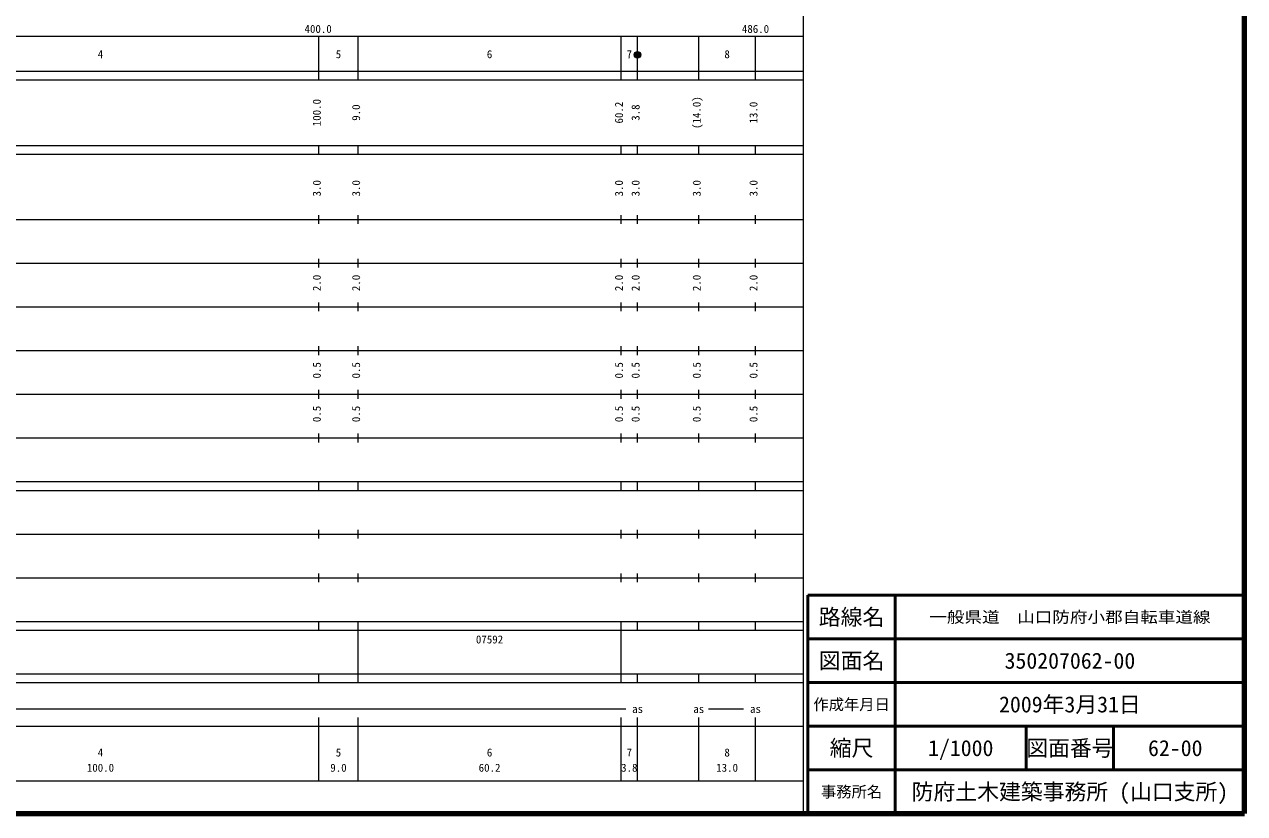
# Model space of a CAD drawing. Units: millimetres on the paper, enlarged 1000 times. Extents: x 40000 to 680000, y 20000 to 380000.
# Drawn here: x 400582 to 680000, y 20000 to 200695 of the extents above; entities that cross this region are included whole.
import ezdxf
from ezdxf.enums import TextEntityAlignment as Align

# ---------------------------------------------------------------- set-up
doc = ezdxf.new("R2010")
doc.units = ezdxf.units.MM
doc.header["$LTSCALE"] = 1000
doc.header["$PDMODE"] = 32
doc.header["$PDSIZE"] = 500
for name, color, linetype, lineweight in [('M-TTL', 2, 'Continuous', 140), ('M-TTL-BAND', 7, 'Continuous', 13), ('M-TTL-FRAM', 2, 'Continuous', 50), ('M-TTL-LINE', 7, 'Continuous', 50)]:
    doc.layers.add(name, color=color, linetype=linetype, lineweight=lineweight)
doc.layers.add('M-TTL-TXT', color=7, linetype='Continuous')
doc.styles.add('ＭＳ ゴシック', font='')
doc.styles.get('ＭＳ ゴシック').set_extended_font_data('MS Gothic')

msp = doc.modelspace()

# ---------------------------------------------------------------- linework, layer by layer
at = {"layer": 'M-TTL'}
for p, q in [((680000, 20000), (680000, 380000)), ((40000, 20000), (680000, 20000))]:
    msp.add_line(p, q, dxfattribs=at)
at = {"layer": 'M-TTL-BAND'}
for p, q in [((579000, 20000), (579000, 370000)), ((68000, 198000), (579000, 198000)), ((468000, 188000), (468000, 198000)), ((477000, 188000), (477000, 198000)), ((537200, 188000), (537200, 198000)), ((541000, 188000), (541000, 198000)), ((555000, 188000), (555000, 198000)), ((568000, 188000), (568000, 198000)), ((40000, 190000), (579000, 190000)), ((40000, 188000), (579000, 188000)), ((40000, 173000), (579000, 173000)), ((40000, 171000), (579000, 171000)), ((468000, 171000), (468000, 173000)), ((477000, 171000), (477000, 173000)), ((537200, 171000), (537200, 173000)), ((541000, 171000), (541000, 173000)), ((555000, 171000), (555000, 173000)), ((568000, 171000), (568000, 173000)), ((468000, 155000), (468000, 157000)), ((477000, 155000), (477000, 157000)), ((537200, 155000), (537200, 157000)), ((541000, 155000), (541000, 157000)), ((555000, 155000), (555000, 157000)), ((568000, 155000), (568000, 157000)), ((40000, 156000), (579000, 156000)), ((46000, 146000), (579000, 146000)), ((468000, 145000), (468000, 147000)), ((477000, 145000), (477000, 147000)), ((537200, 145000), (537200, 147000)), ((541000, 145000), (541000, 147000)), ((555000, 145000), (555000, 147000)), ((568000, 145000), (568000, 147000)), ((468000, 135000), (468000, 137000)), ((477000, 135000), (477000, 137000)), ((537200, 135000), (537200, 137000)), ((541000, 135000), (541000, 137000)), ((555000, 135000), (555000, 137000)), ((568000, 135000), (568000, 137000)), ((52000, 136000), (579000, 136000)), ((46000, 126000), (579000, 126000)), ((468000, 125000), (468000, 127000)), ((477000, 125000), (477000, 127000)), ((537200, 125000), (537200, 127000)), ((541000, 125000), (541000, 127000)), ((555000, 125000), (555000, 127000)), ((568000, 125000), (568000, 127000)), ((52000, 116000), (579000, 116000)), ((468000, 115000), (468000, 117000)), ((477000, 115000), (477000, 117000)), ((537200, 115000), (537200, 117000)), ((541000, 115000), (541000, 117000)), ((555000, 115000), (555000, 117000)), ((568000, 115000), (568000, 117000)), ((468000, 105000), (468000, 107000)), ((477000, 105000), (477000, 107000)), ((537200, 105000), (537200, 107000)), ((541000, 105000), (541000, 107000)), ((555000, 105000), (555000, 107000)), ((568000, 105000), (568000, 107000)), ((46000, 106000), (579000, 106000)), ((40000, 96000), (579000, 96000)), ((468000, 94000), (468000, 96000)), ((477000, 94000), (477000, 96000)), ((537200, 94000), (537200, 96000)), ((541000, 94000), (541000, 96000)), ((555000, 94000), (555000, 96000)), ((568000, 94000), (568000, 96000)), ((40000, 94000), (579000, 94000)), ((49000, 84000), (579000, 84000)), ((468000, 83000), (468000, 85000)), ((477000, 83000), (477000, 85000)), ((537200, 83000), (537200, 85000)), ((541000, 83000), (541000, 85000)), ((555000, 83000), (555000, 85000)), ((568000, 83000), (568000, 85000)), ((40000, 74000), (579000, 74000)), ((468000, 73000), (468000, 75000)), ((477000, 73000), (477000, 75000)), ((537200, 73000), (537200, 75000)), ((541000, 73000), (541000, 75000)), ((555000, 73000), (555000, 75000)), ((568000, 73000), (568000, 75000)), ((40000, 64000), (579000, 64000)), ((40000, 62000), (579000, 62000)), ((468000, 62000), (468000, 64000)), ((477000, 62000), (477000, 64000)), ((477000, 52000), (477000, 62000)), ((537200, 62000), (537200, 64000)), ((537200, 52000), (537200, 62000)), ((541000, 62000), (541000, 64000)), ((555000, 62000), (555000, 64000)), ((568000, 62000), (568000, 64000)), ((40000, 52000), (579000, 52000)), ((468000, 50000), (468000, 52000)), ((477000, 50000), (477000, 52000)), ((537200, 50000), (537200, 52000)), ((541000, 50000), (541000, 52000)), ((555000, 50000), (555000, 52000)), ((568000, 50000), (568000, 52000)), ((40000, 50000), (579000, 50000)), ((71000, 44000), (538293, 44000)), ((468000, 27500), (468000, 42000)), ((477000, 27500), (477000, 42000)), ((537200, 27500), (537200, 42000)), ((541000, 27500), (541000, 42000)), ((555000, 27500), (555000, 42000)), ((557228, 44000), (565285, 44000)), ((568000, 27500), (568000, 42000)), ((40000, 40000), (579000, 40000)), ((68000, 27500), (579000, 27500))]:
    msp.add_line(p, q, dxfattribs=at)
for radius in [750, 600, 450, 300, 150, 20]:
    msp.add_circle((541000, 193723), radius, dxfattribs=at)
msp.add_point((541000, 193723), dxfattribs=at)
at = {"layer": 'M-TTL-FRAM'}
for p, q in [((680000, 70000), (580000, 70000)), ((580000, 70000), (580000, 20000))]:
    msp.add_line(p, q, dxfattribs=at)
at = {"layer": 'M-TTL-LINE'}
for p, q in [((600000, 70000), (600000, 20000)), ((680000, 60000), (580000, 60000)), ((680000, 50000), (580000, 50000)), ((680000, 40000), (580000, 40000)), ((630000, 40000), (630000, 30000)), ((650000, 40000), (650000, 30000)), ((680000, 30000), (580000, 30000))]:
    msp.add_line(p, q, dxfattribs=at)

# ---------------------------------------------------------------- texts
at = {"layer": 'M-TTL-BAND', "style": 'ＭＳ ゴシック'}
for s, p in [('400.0', (467844, 198195)), ('486.0', (568000, 198195)), ('4', (418000, 192405)), ('5', (472500, 192405)), ('6', (507100, 192405)), ('7', (539100, 192405)), ('8', (561500, 192405)), ('as', (541000, 42500)), ('as', (555000, 42500)), ('as', (568000, 42500)), ('4', (418000, 32523)), ('5', (472500, 32523)), ('6', (507100, 32523)), ('7', (539100, 32523)), ('8', (561500, 32523)), ('100.0', (418000, 29033)), ('9.0', (472500, 29033)), ('60.2', (507100, 29033)), ('3.8', (539100, 29033)), ('13.0', (561500, 29033))]:
    msp.add_text(s, height=1833, dxfattribs=at).set_placement(p, align=Align.BOTTOM_CENTER)
for s, p in [('100.0', (469000, 180500)), ('9.0', (478000, 180500)), ('60.2', (538200, 180500)), ('3.8', (542000, 180500)), ('(14.0)', (556000, 180500)), ('13.0', (569000, 180500)), ('3.0', (469000, 163174)), ('3.0', (478000, 163174)), ('3.0', (538200, 163174)), ('3.0', (542000, 163174)), ('3.0', (556000, 163174)), ('3.0', (569000, 163174)), ('2.0', (469000, 141500)), ('2.0', (478000, 141500)), ('2.0', (538200, 141500)), ('2.0', (542000, 141500)), ('2.0', (556000, 141500)), ('2.0', (569000, 141500)), ('0.5', (469000, 121500)), ('0.5', (478000, 121500)), ('0.5', (538200, 121500)), ('0.5', (542000, 121500)), ('0.5', (556000, 121500)), ('0.5', (569000, 121500)), ('0.5', (469000, 111500)), ('0.5', (478000, 111500)), ('0.5', (538200, 111500)), ('0.5', (542000, 111500)), ('0.5', (556000, 111500)), ('0.5', (569000, 111500))]:
    msp.add_text(s, height=1833, rotation=90, dxfattribs=at).set_placement(p, align=Align.BOTTOM_CENTER)
msp.add_text('07592', height=1833, dxfattribs=at).set_placement((503975, 58405), align=Align.BOTTOM_LEFT)
at = {"layer": 'M-TTL-TXT', "style": 'ＭＳ ゴシック'}
for s, height, p in [('路線名', 3666, (590000, 65000)), ('路線名', 3666, (590000, 65000)), ('図面名', 3666, (590000, 55000)), ('図面名', 3666, (590000, 55000)), ('350207062-00', 3666, (640000, 55000)), ('作成年月日', 2566, (590000, 45000)), ('作成年月日', 2566, (590000, 45000)), ('2009年3月31日', 3666, (640000, 45000)), ('縮尺', 3666, (590000, 35000)), ('縮尺', 3666, (590000, 35000)), ('1/1000', 3666, (615000, 35000)), ('図面番号', 3666, (640000, 35000)), ('図面番号', 3666, (640000, 35000)), ('62-00', 3666, (664125, 35000)), ('事務所名', 2566, (590000, 25000)), ('事務所名', 2566, (590000, 25000)), ('防府土木建築事務所 (山口支所)', 3666, (640000, 25000))]:
    msp.add_text(s, height=height, dxfattribs=at).set_placement(p, align=Align.MIDDLE_CENTER)
at = {"layer": 'M-TTL-TXT', "style": 'ＭＳ ゴシック', "width": 1.15}
msp.add_text('一般県道\u3000山口防府小郡自転車道線', height=2566, dxfattribs=at).set_placement((640000, 65000), align=Align.MIDDLE_CENTER)

doc.saveas('drawing.dxf')
